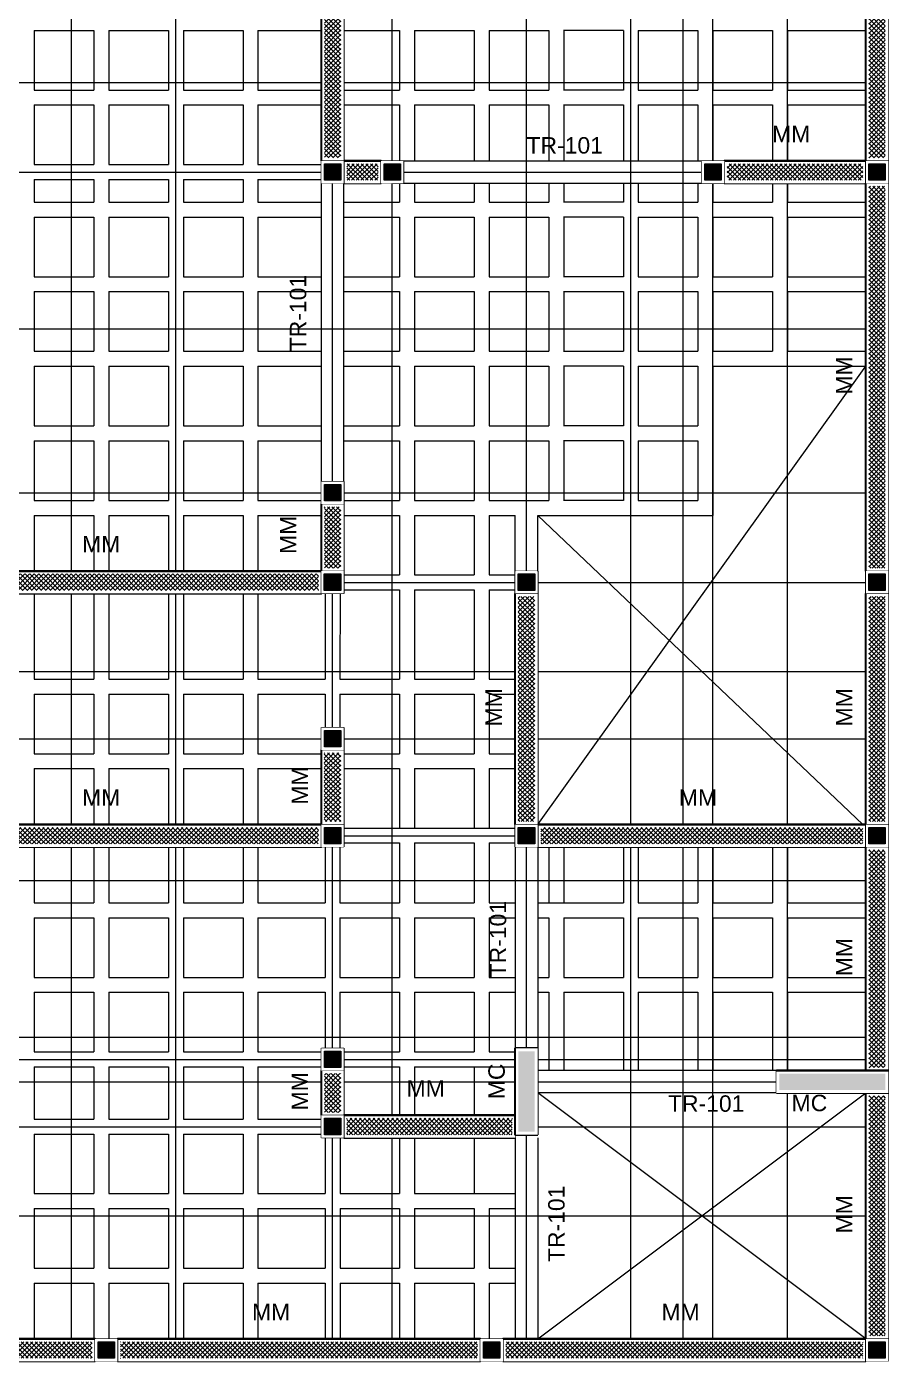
# Model space of a CAD drawing. Header units: metres. Extents: x -44 to 49.1, y -18.2 to 16.5.
# Drawn here: x 3.41 to 9.19, y 0.81 to 9.76 of the extents above; entities that cross this region are included whole.
import ezdxf

# ---------------------------------------------------------------- set-up
doc = ezdxf.new("R2010")
doc.units = ezdxf.units.M
doc.set_wipeout_variables(frame=1)
doc.linetypes.add('CENTER2', pattern=[1.125, 0.75, -0.125, 0.125, -0.125])
doc.linetypes.add('HIDDEN', pattern=[9.525, 6.35, -3.175])
for name, color, linetype, lineweight in [('.S-Castillos', 1, 'Continuous', 5), ('.S-Ejes', 251, 'CENTER2', 5), ('.S-Muros', 1, 'Continuous', 30), ('.S-Nervaduras', 86, 'Continuous', 13), ('.S-Textos', 5, 'Continuous', 15), ('.S-Vacios', 6, 'HIDDEN', 5), ('.S-Vigas_Concreto', 2, 'Continuous', 20)]:
    doc.layers.add(name, color=color, linetype=linetype, lineweight=lineweight)
doc.styles.add('General', font='arial.ttf')
doc.styles.add('Texto_Minimo', font='arial.ttf', dxfattribs={"height": 1.8})

# ---------------------------------------------------------------- blocks, each defined once
blk = doc.blocks.new('*U168')
blk.add_lwpolyline([(-0.0751, -0.075), (-0.0751, 0.075), (0.0749, 0.075), (0.0749, -0.075), (-0.0751, -0.075)])
blk.add_wipeout([(-0.0751, -0.075), (0.0749, -0.075), (0.0749, 0.075), (-0.0751, 0.075)])
h = blk.add_hatch(color=256)
h.dxf.hatch_style = 1
h.paths.add_polyline_path([(-0.0551, -0.055), (-0.0551, 0.055), (0.0549, 0.055), (0.0549, -0.055)])
blk.add_lwpolyline([(-0.0551, -0.055), (-0.0551, 0.055), (0.0549, 0.055), (0.0549, -0.055)], close=True)
blk = doc.blocks.new('*U1092')
for points in [[(-0.5, -0.075), (1.9333, -0.075), (1.9333, 0.075), (-0.5, 0.075)], [(-0.48, -0.055), (1.9133, -0.055), (1.9133, 0.055), (-0.48, 0.055)]]:
    blk.add_lwpolyline(points, close=True)
blk.add_wipeout([(-0.5, -0.075), (1.9333, -0.075), (1.9333, 0.075), (-0.5, 0.075)])
at = {"linetype": 'ByBlock', "lineweight": 5}
h = blk.add_hatch(dxfattribs=at)
h.set_pattern_fill('ANSI37', color=2, scale=0.0069)
h.set_pattern_definition([(45, (1.4333, 8e-16), (-0.01549094, 0.01549094), []), (135, (1.4333, 8e-16), (-0.01549094, -0.01549094), [])])
h.paths.add_polyline_path([(1.9133, -0.055), (1.9133, 0.055), (-0.48, 0.055), (-0.48, -0.055)])
blk.add_line((-0.5, 0.075), (1.9333, 0.075))
blk = doc.blocks.new('*U1093')
for points in [[(-0.5, -0.075), (1.9334, -0.075), (1.9334, 0.075), (-0.5, 0.075)], [(-0.48, -0.055), (1.9134, -0.055), (1.9134, 0.055), (-0.48, 0.055)]]:
    blk.add_lwpolyline(points, close=True)
blk.add_wipeout([(-0.5, -0.075), (1.9334, -0.075), (1.9334, 0.075), (-0.5, 0.075)])
at = {"linetype": 'ByBlock', "lineweight": 5}
h = blk.add_hatch(dxfattribs=at)
h.set_pattern_fill('ANSI37', color=2, scale=0.0069)
h.set_pattern_definition([(45, (1.4334, 8e-16), (-0.01549094, 0.01549094), []), (135, (1.4334, 8e-16), (-0.01549094, -0.01549094), [])])
h.paths.add_polyline_path([(1.9134, -0.055), (1.9134, 0.055), (-0.48, 0.055), (-0.48, -0.055)])
blk.add_line((-0.5, 0.075), (1.9334, 0.075))
blk = doc.blocks.new('*U1094')
for points in [[(-0.5, -0.075), (2.4, -0.075), (2.4, 0.075), (-0.5, 0.075)], [(-0.48, -0.055), (2.38, -0.055), (2.38, 0.055), (-0.48, 0.055)]]:
    blk.add_lwpolyline(points, close=True)
blk.add_wipeout([(-0.5, -0.075), (2.4, -0.075), (2.4, 0.075), (-0.5, 0.075)])
at = {"linetype": 'ByBlock', "lineweight": 5}
h = blk.add_hatch(dxfattribs=at)
h.set_pattern_fill('ANSI37', color=2, scale=0.0069)
h.set_pattern_definition([(45, (1.9, 1e-15), (-0.01549094, 0.01549094), []), (135, (1.9, 1e-15), (-0.01549094, -0.01549094), [])])
h.paths.add_polyline_path([(2.38, -0.055), (2.38, 0.055), (-0.48, 0.055), (-0.48, -0.055)])
blk.add_line((-0.5, 0.075), (2.4, 0.075))
blk = doc.blocks.new('*U1095')
for points in [[(-0.5, -0.075), (1.7, -0.075), (1.7, 0.075), (-0.5, 0.075)], [(-0.48, -0.055), (1.68, -0.055), (1.68, 0.055), (-0.48, 0.055)]]:
    blk.add_lwpolyline(points, close=True)
blk.add_wipeout([(-0.5, -0.075), (1.7, -0.075), (1.7, 0.075), (-0.5, 0.075)])
at = {"linetype": 'ByBlock', "lineweight": 5}
h = blk.add_hatch(dxfattribs=at)
h.set_pattern_fill('ANSI37', color=2, scale=0.0069)
h.set_pattern_definition([(45, (1.2, 7e-16), (-0.01549094, 0.01549094), []), (135, (1.2, 7e-16), (-0.01549094, -0.01549094), [])])
h.paths.add_polyline_path([(1.68, -0.055), (1.68, 0.055), (-0.48, 0.055), (-0.48, -0.055)])
blk.add_line((-0.5, 0.075), (1.7, 0.075))
blk = doc.blocks.new('*U1096')
for points in [[(-0.5, -0.075), (2.3999, -0.075), (2.3999, 0.075), (-0.5, 0.075)], [(-0.48, -0.055), (2.3799, -0.055), (2.3799, 0.055), (-0.48, 0.055)]]:
    blk.add_lwpolyline(points, close=True)
blk.add_wipeout([(-0.5, -0.075), (2.3999, -0.075), (2.3999, 0.075), (-0.5, 0.075)])
at = {"linetype": 'ByBlock', "lineweight": 5}
h = blk.add_hatch(dxfattribs=at)
h.set_pattern_fill('ANSI37', color=2, scale=0.0069)
h.set_pattern_definition([(45, (1.8999, 1e-15), (-0.01549094, 0.01549094), []), (135, (1.8999, 1e-15), (-0.01549094, -0.01549094), [])])
h.paths.add_polyline_path([(2.3799, -0.055), (2.3799, 0.055), (-0.48, 0.055), (-0.48, -0.055)])
blk.add_line((-0.5, 0.075), (2.3999, 0.075))
blk = doc.blocks.new('*U1097')
for points in [[(-0.5, -0.075), (-0.25, -0.075), (-0.25, 0.075), (-0.5, 0.075)], [(-0.48, -0.055), (-0.27, -0.055), (-0.27, 0.055), (-0.48, 0.055)]]:
    blk.add_lwpolyline(points, close=True)
blk.add_wipeout([(-0.5, -0.075), (-0.25, -0.075), (-0.25, 0.075), (-0.5, 0.075)])
at = {"linetype": 'ByBlock', "lineweight": 5}
h = blk.add_hatch(dxfattribs=at)
h.set_pattern_fill('ANSI37', color=2, scale=0.0069)
h.set_pattern_definition([(45, (-0.75, -4e-16), (-0.0154909, 0.0154909), []), (135, (-0.75, -4e-16), (-0.0154909, -0.0154909), [])])
h.paths.add_polyline_path([(-0.48, 0.055), (-0.48, -0.055), (-0.27, -0.055), (-0.27, 0.055)])
blk.add_line((-0.5, 0.075), (-0.25, 0.075))
blk = doc.blocks.new('*U1089')
for points in [[(-0.5, -0.075), (0.45, -0.075), (0.45, 0.075), (-0.5, 0.075)], [(-0.48, -0.055), (0.43, -0.055), (0.43, 0.055), (-0.48, 0.055)]]:
    blk.add_lwpolyline(points, close=True)
blk.add_wipeout([(-0.5, -0.075), (0.45, -0.075), (0.45, 0.075), (-0.5, 0.075)])
at = {"linetype": 'ByBlock', "lineweight": 5}
h = blk.add_hatch(dxfattribs=at)
h.set_pattern_fill('ANSI37', color=2, scale=0.0069)
h.set_pattern_definition([(45, (-0.05, -3e-17), (-0.0154909, 0.0154909), []), (135, (-0.05, -3e-17), (-0.0154909, -0.0154909), [])])
h.paths.add_polyline_path([(0.43, -0.055), (0.43, 0.055), (-0.48, 0.055), (-0.48, -0.055)])
blk.add_line((-0.5, 0.075), (0.45, 0.075))
blk = doc.blocks.new('*U1106')
for points in [[(-0.5, -0.075), (1.05, -0.075), (1.05, 0.075), (-0.5, 0.075)], [(-0.48, -0.055), (1.03, -0.055), (1.03, 0.055), (-0.48, 0.055)]]:
    blk.add_lwpolyline(points, close=True)
blk.add_wipeout([(-0.5, -0.075), (1.05, -0.075), (1.05, 0.075), (-0.5, 0.075)])
at = {"linetype": 'ByBlock', "lineweight": 5}
h = blk.add_hatch(dxfattribs=at)
h.set_pattern_fill('ANSI37', color=2, scale=0.0069)
h.set_pattern_definition([(45, (0.55, 3e-16), (-0.01549094, 0.01549094), []), (135, (0.55, 3e-16), (-0.01549094, -0.01549094), [])])
h.paths.add_polyline_path([(1.03, -0.055), (1.03, 0.055), (-0.48, 0.055), (-0.48, -0.055)])
blk.add_line((-0.5, 0.075), (1.05, 0.075))
blk = doc.blocks.new('*U1104')
for points in [[(-0.5, -0.075), (1.1495, -0.075), (1.1495, 0.075), (-0.5, 0.075)], [(-0.48, -0.055), (1.1295, -0.055), (1.1295, 0.055), (-0.48, 0.055)]]:
    blk.add_lwpolyline(points, close=True)
blk.add_wipeout([(-0.5, -0.075), (1.1495, -0.075), (1.1495, 0.075), (-0.5, 0.075)])
at = {"linetype": 'ByBlock', "lineweight": 5}
h = blk.add_hatch(dxfattribs=at)
h.set_pattern_fill('ANSI37', color=2, scale=0.0069)
h.set_pattern_definition([(45, (0.6495, 4e-16), (-0.01549094, 0.01549094), []), (135, (0.6495, 4e-16), (-0.01549094, -0.01549094), [])])
h.paths.add_polyline_path([(1.1295, -0.055), (1.1295, 0.055), (-0.48, 0.055), (-0.48, -0.055)])
blk.add_line((-0.5, 0.075), (1.1495, 0.075))
blk = doc.blocks.new('*U1105')
for points in [[(-0.5, -0.075), (1.0002, -0.075), (1.0002, 0.075), (-0.5, 0.075)], [(-0.48, -0.055), (0.9802, -0.055), (0.9802, 0.055), (-0.48, 0.055)]]:
    blk.add_lwpolyline(points, close=True)
blk.add_wipeout([(-0.5, -0.075), (1.0002, -0.075), (1.0002, 0.075), (-0.5, 0.075)])
at = {"linetype": 'ByBlock', "lineweight": 5}
h = blk.add_hatch(dxfattribs=at)
h.set_pattern_fill('ANSI37', color=2, scale=0.0069)
h.set_pattern_definition([(45, (0.500197, 3e-16), (-0.01549094, 0.01549094), []), (135, (0.500197, 3e-16), (-0.01549094, -0.01549094), [])])
h.paths.add_polyline_path([(0.9802, -0.055), (0.9802, 0.055), (-0.48, 0.055), (-0.48, -0.055)])
blk.add_line((-0.5, 0.075), (1.0002, 0.075))
blk = doc.blocks.new('*U1107')
for points in [[(-0.5, -0.075), (2.1, -0.075), (2.1, 0.075), (-0.5, 0.075)], [(-0.48, -0.055), (2.08, -0.055), (2.08, 0.055), (-0.48, 0.055)]]:
    blk.add_lwpolyline(points, close=True)
blk.add_wipeout([(-0.5, -0.075), (2.1, -0.075), (2.1, 0.075), (-0.5, 0.075)])
at = {"linetype": 'ByBlock', "lineweight": 5}
h = blk.add_hatch(dxfattribs=at)
h.set_pattern_fill('ANSI37', color=2, scale=0.0069)
h.set_pattern_definition([(45, (1.6, 9e-16), (-0.01549094, 0.01549094), []), (135, (1.6, 9e-16), (-0.01549094, -0.01549094), [])])
h.paths.add_polyline_path([(2.08, -0.055), (2.08, 0.055), (-0.48, 0.055), (-0.48, -0.055)])
blk.add_line((-0.5, 0.075), (2.1, 0.075))
blk = doc.blocks.new('*U1108')
for points in [[(-0.5, -0.075), (1.5563, -0.075), (1.5563, 0.075), (-0.5, 0.075)], [(-0.48, -0.055), (1.5363, -0.055), (1.5363, 0.055), (-0.48, 0.055)]]:
    blk.add_lwpolyline(points, close=True)
blk.add_wipeout([(-0.5, -0.075), (1.5563, -0.075), (1.5563, 0.075), (-0.5, 0.075)])
at = {"linetype": 'ByBlock', "lineweight": 5}
h = blk.add_hatch(dxfattribs=at)
h.set_pattern_fill('ANSI37', color=2, scale=0.0069)
h.set_pattern_definition([(45, (1.056306, 6e-16), (-0.01549094, 0.01549094), []), (135, (1.056306, 6e-16), (-0.01549094, -0.01549094), [])])
h.paths.add_polyline_path([(1.5363, -0.055), (1.5363, 0.055), (-0.48, 0.055), (-0.48, -0.055)])
blk.add_line((-0.5, 0.075), (1.5563, 0.075))
blk = doc.blocks.new('*U1116')
for points in [[(-0.5, -0.075), (-0.05, -0.075), (-0.05, 0.075), (-0.5, 0.075)], [(-0.48, -0.055), (-0.07, -0.055), (-0.07, 0.055), (-0.48, 0.055)]]:
    blk.add_lwpolyline(points, close=True)
blk.add_wipeout([(-0.5, -0.075), (-0.05, -0.075), (-0.05, 0.075), (-0.5, 0.075)])
at = {"linetype": 'ByBlock', "lineweight": 5}
h = blk.add_hatch(dxfattribs=at)
h.set_pattern_fill('ANSI37', color=2, scale=0.0069)
h.set_pattern_definition([(45, (-0.55, -3e-16), (-0.0154909, 0.0154909), []), (135, (-0.55, -3e-16), (-0.0154909, -0.0154909), [])])
h.paths.add_polyline_path([(-0.48, 0.055), (-0.48, -0.055), (-0.07, -0.055), (-0.07, 0.055)])
blk.add_line((-0.5, 0.075), (-0.05, 0.075))
blk = doc.blocks.new('*U1102')
for points in [[(-0.5, -0.075), (-0.2, -0.075), (-0.2, 0.075), (-0.5, 0.075)], [(-0.48, -0.055), (-0.22, -0.055), (-0.22, 0.055), (-0.48, 0.055)]]:
    blk.add_lwpolyline(points, close=True)
blk.add_wipeout([(-0.5, -0.075), (-0.2, -0.075), (-0.2, 0.075), (-0.5, 0.075)])
at = {"linetype": 'ByBlock', "lineweight": 5}
h = blk.add_hatch(dxfattribs=at)
h.set_pattern_fill('ANSI37', color=2, scale=0.0069)
h.set_pattern_definition([(45, (-0.7, -4e-16), (-0.0154909, 0.0154909), []), (135, (-0.7, -4e-16), (-0.0154909, -0.0154909), [])])
h.paths.add_polyline_path([(-0.48, 0.055), (-0.48, -0.055), (-0.22, -0.055), (-0.22, 0.055)])
blk.add_line((-0.5, 0.075), (-0.2, 0.075))
blk = doc.blocks.new('*U1161')
for points in [[(-0.5, -0.075), (0.6501, -0.075), (0.6501, 0.075), (-0.5, 0.075)], [(-0.48, -0.055), (0.6301, -0.055), (0.6301, 0.055), (-0.48, 0.055)]]:
    blk.add_lwpolyline(points, close=True)
blk.add_wipeout([(-0.5, -0.075), (0.6501, -0.075), (0.6501, 0.075), (-0.5, 0.075)])
at = {"linetype": 'ByBlock', "lineweight": 5}
h = blk.add_hatch(dxfattribs=at)
h.set_pattern_fill('ANSI37', color=2, scale=0.0069)
h.set_pattern_definition([(45, (0.1501, 8e-17), (-0.01549094, 0.01549094), []), (135, (0.1501, 8e-17), (-0.01549094, -0.01549094), [])])
h.paths.add_polyline_path([(0.6301, -0.055), (0.6301, 0.055), (-0.48, 0.055), (-0.48, -0.055)])
blk.add_line((-0.5, 0.075), (0.6501, 0.075))
blk = doc.blocks.new('*U1162')
for points in [[(-0.2492, -0.075), (0.2508, -0.075), (0.2508, 0.075), (-0.2492, 0.075)], [(-0.2292, -0.055), (0.2308, -0.055), (0.2308, 0.055), (-0.2292, 0.055)]]:
    blk.add_lwpolyline(points, close=True)
blk.add_wipeout([(-0.2492, -0.075), (0.2508, -0.075), (0.2508, 0.075), (-0.2492, 0.075)])
at = {"linetype": 'ByBlock', "lineweight": 5}
h = blk.add_hatch(dxfattribs=at)
h.set_pattern_fill('ANSI37', color=2, scale=0.0069)
h.set_pattern_definition([(45, (0.001596, 9e-19), (-0.015491, 0.015491), []), (135, (0.001596, 9e-19), (-0.015491, -0.015491), [])])
h.paths.add_polyline_path([(0.2308, -0.055), (0.2308, 0.055), (-0.2292, 0.055), (-0.2292, -0.055)])
blk.add_line((-0.2492, 0.075), (0.2508, 0.075))
blk = doc.blocks.new('*U1168')
for points in [[(-0.5, -0.075), (0.25, -0.075), (0.25, 0.075), (-0.5, 0.075)], [(-0.48, -0.055), (0.23, -0.055), (0.23, 0.055), (-0.48, 0.055)]]:
    blk.add_lwpolyline(points, close=True)
blk.add_wipeout([(-0.5, -0.075), (0.25, -0.075), (0.25, 0.075), (-0.5, 0.075)])
at = {"linetype": 'ByBlock', "lineweight": 5}
h = blk.add_hatch(color=256, dxfattribs=at)
h.dxf.hatch_style = 1
h.paths.add_polyline_path([(0.23, -0.055), (0.23, 0.055), (-0.48, 0.055), (-0.48, -0.055)])
blk.add_line((-0.5, 0.075), (0.25, 0.075))
blk = doc.blocks.new('*U1171')
for points in [[(-0.08, -0.075), (0.5, -0.075), (0.5, 0.075), (-0.08, 0.075)], [(-0.06, -0.055), (0.48, -0.055), (0.48, 0.055), (-0.06, 0.055)]]:
    blk.add_lwpolyline(points, close=True)
blk.add_wipeout([(-0.08, -0.075), (0.5, -0.075), (0.5, 0.075), (-0.08, 0.075)])
at = {"linetype": 'ByBlock', "lineweight": 5}
h = blk.add_hatch(color=256, dxfattribs=at)
h.dxf.hatch_style = 1
h.paths.add_polyline_path([(0.48, -0.055), (0.48, 0.055), (-0.06, 0.055), (-0.06, -0.055)])
blk.add_line((-0.08, 0.075), (0.5, 0.075))

msp = doc.modelspace()

# ---------------------------------------------------------------- linework, layer by layer
at = {"layer": '.S-Ejes', "ltscale": 15}
for p, q in [((7.8139, 0.883), (7.8139, 15.3611)), ((3.7139, 0.883), (3.7139, 15.1829)), ((4.4139, 0.883), (4.4139, 15.1829)), ((5.4639, 0.883), (5.4639, 15.1829)), ((5.8639, 0.883), (5.8639, 15.1829)), ((6.7639, 0.883), (6.7639, 15.1829)), ((7.4639, 0.883), (7.4639, 15.1829)), ((8.0139, 0.883), (8.0139, 15.1829)), ((8.5139, 0.883), (8.5139, 15.1829)), ((9.1139, 0.883), (9.1139, 15.1829)), ((-0.9372, 9.3825), (9.1139, 9.3825)), ((-0.9372, 8.7825), (9.1139, 8.7825)), ((-0.9372, 7.7325), (9.1139, 7.7325)), ((-0.9372, 6.6325), (9.1139, 6.6325)), ((-0.9372, 6.0308), (9.1139, 6.0308)), ((-0.9372, 5.4325), (9.1139, 5.4325)), ((-0.9372, 4.9825), (9.1139, 4.9825)), ((-0.9372, 4.3308), (9.1139, 4.3308)), ((-1.3396, 4.0325), (9.1139, 4.0325)), ((-0.9372, 2.9825), (9.1139, 2.9825)), ((-1.0192, 2.8325), (9.1139, 2.8325)), ((-0.9372, 2.6825), (9.1139, 2.6825)), ((-1.3431, 2.3808), (9.1139, 2.3808)), ((-0.9372, 1.7825), (9.1139, 1.7825)), ((-0.9372, 0.883), (9.1139, 0.883))]:
    msp.add_line(p, q, dxfattribs=at)
at = {"layer": '.S-Nervaduras'}
for p, q in [((3.4639, 9.7325), (3.4639, 9.3325)), ((3.4639, 9.7325), (3.8639, 9.7325)), ((3.8639, 9.7325), (3.8639, 9.3325)), ((3.9639, 9.7325), (3.9639, 9.3325)), ((3.9639, 9.7325), (4.3639, 9.7325)), ((4.3639, 9.7325), (4.3639, 9.3325)), ((4.4639, 9.7325), (4.4639, 9.3325)), ((4.4639, 9.7325), (4.8639, 9.7325)), ((4.8639, 9.7325), (4.8639, 9.3325)), ((4.9639, 9.7325), (4.9639, 9.3325)), ((4.9639, 9.7325), (5.4639, 9.7325)), ((5.4639, 9.7325), (5.9133, 9.7325)), ((5.9133, 9.7325), (5.9133, 9.3325)), ((6.0133, 9.7325), (6.0133, 9.3325)), ((6.0133, 9.7325), (6.4133, 9.7325)), ((6.4133, 9.7325), (6.4133, 9.3325)), ((6.5133, 9.7325), (6.5133, 9.3325)), ((6.5133, 9.7325), (6.9133, 9.7325)), ((6.9133, 9.7325), (6.9133, 9.3325)), ((7.0127, 9.7339), (7.4133, 9.7339)), ((7.0133, 9.7339), (7.0133, 9.3339)), ((7.4133, 9.7325), (7.4133, 9.3325)), ((7.5133, 9.7325), (7.5133, 9.3325)), ((7.5133, 9.7325), (7.9133, 9.7325)), ((7.9133, 9.7325), (7.9133, 9.3325)), ((8.0133, 9.7325), (8.0133, 9.3325)), ((8.0133, 9.7325), (8.4133, 9.7325)), ((8.4133, 9.7325), (8.4133, 9.3325)), ((8.5133, 9.7325), (8.5133, 9.3325)), ((8.5133, 9.7325), (9.1139, 9.7325)), ((3.4639, 9.3325), (3.8639, 9.3325)), ((3.9639, 9.3325), (4.3639, 9.3325)), ((4.4639, 9.3325), (4.8639, 9.3325)), ((4.9639, 9.3325), (5.4639, 9.3325)), ((5.4639, 9.3325), (5.9133, 9.3325)), ((6.0133, 9.3325), (6.4133, 9.3325)), ((6.5133, 9.3325), (6.9133, 9.3325)), ((7.0127, 9.3339), (7.4133, 9.3339)), ((7.5133, 9.3325), (7.9133, 9.3325)), ((8.0133, 9.3325), (8.4133, 9.3325)), ((8.5133, 9.3325), (9.1139, 9.3325)), ((3.4639, 9.2325), (3.4639, 8.8325)), ((3.4639, 9.2325), (3.8639, 9.2325)), ((3.8639, 9.2325), (3.8639, 8.8325)), ((3.9639, 9.2325), (3.9639, 8.8325)), ((3.9639, 9.2325), (4.3639, 9.2325)), ((4.3639, 9.2325), (4.3639, 8.8325)), ((4.4639, 9.2325), (4.4639, 8.8325)), ((4.4639, 9.2325), (4.8639, 9.2325)), ((4.8639, 9.2325), (4.8639, 8.8325)), ((4.9639, 9.2325), (4.9639, 8.8325)), ((4.9639, 9.2325), (5.4639, 9.2325)), ((5.4639, 9.2325), (5.9133, 9.2325)), ((5.9133, 9.2325), (5.9133, 8.8575)), ((6.0133, 9.2325), (6.0133, 8.8575)), ((6.0133, 9.2325), (6.4133, 9.2325)), ((6.4133, 9.2325), (6.4133, 8.8575)), ((6.5133, 9.2325), (6.5133, 8.8575)), ((6.5133, 9.2325), (6.9133, 9.2325)), ((6.9133, 9.2325), (6.9133, 8.8575)), ((7.0127, 9.2339), (7.4133, 9.2339)), ((7.0133, 9.2339), (7.0133, 8.8575)), ((7.4133, 9.2325), (7.4133, 8.8575)), ((7.5133, 9.2325), (7.5133, 8.8575)), ((7.5133, 9.2325), (7.9133, 9.2325)), ((7.9133, 9.2325), (7.9133, 8.8575)), ((8.0133, 9.2325), (8.0133, 8.8575)), ((8.0133, 9.2325), (8.4133, 9.2325)), ((8.4133, 9.2325), (8.4133, 8.8575)), ((8.5133, 9.2325), (8.5133, 8.8575)), ((8.5133, 9.2325), (9.1139, 9.2325)), ((3.4639, 8.8325), (3.8639, 8.8325)), ((3.9639, 8.8325), (4.3639, 8.8325)), ((4.4639, 8.8325), (4.8639, 8.8325)), ((4.9639, 8.8325), (5.4639, 8.8325)), ((3.4639, 8.7325), (3.4639, 8.5808)), ((3.4639, 8.7325), (3.8639, 8.7325)), ((3.8639, 8.7325), (3.8639, 8.5808)), ((3.9639, 8.7325), (3.9639, 8.5808)), ((3.9639, 8.7325), (4.3639, 8.7325)), ((4.3639, 8.7325), (4.3639, 8.5808)), ((4.4639, 8.7325), (4.4639, 8.5808)), ((4.4639, 8.7325), (4.8639, 8.7325)), ((4.8639, 8.7325), (4.8639, 8.5808)), ((4.9639, 8.7325), (4.9639, 8.5808)), ((4.9639, 8.7325), (5.3889, 8.7325)), ((5.9133, 8.7075), (5.9133, 8.5808)), ((6.0133, 8.7075), (6.0133, 8.5808)), ((6.4133, 8.7075), (6.4133, 8.5808)), ((6.5133, 8.7075), (6.5133, 8.5808)), ((6.9133, 8.7075), (6.9133, 8.5808)), ((7.0133, 8.7075), (7.0133, 8.5823)), ((7.4133, 8.7075), (7.4133, 8.5808)), ((7.5133, 8.7075), (7.5133, 8.5808)), ((7.9133, 8.7075), (7.9133, 8.5808)), ((8.0133, 8.7075), (8.0133, 8.5808)), ((8.4133, 8.7075), (8.4133, 8.5808)), ((8.5133, 8.7075), (8.5133, 8.5808)), ((3.4639, 8.5808), (3.8639, 8.5808)), ((3.9639, 8.5808), (4.3639, 8.5808)), ((4.4639, 8.5808), (4.8639, 8.5808)), ((4.9639, 8.5808), (5.3889, 8.5808)), ((5.5389, 8.5808), (5.9133, 8.5808)), ((6.0133, 8.5808), (6.4133, 8.5808)), ((6.5133, 8.5808), (6.9133, 8.5808)), ((7.0127, 8.5823), (7.4133, 8.5823)), ((7.5133, 8.5808), (7.9133, 8.5808)), ((8.0133, 8.5808), (8.4133, 8.5808)), ((8.5133, 8.5808), (9.1139, 8.5808)), ((3.4639, 8.4808), (3.4639, 8.0808)), ((3.4639, 8.4808), (3.8639, 8.4808)), ((3.8639, 8.4808), (3.8639, 8.0808)), ((3.9639, 8.4808), (3.9639, 8.0808)), ((3.9639, 8.4808), (4.3639, 8.4808)), ((4.3639, 8.4808), (4.3639, 8.0808)), ((4.4639, 8.4808), (4.4639, 8.0808)), ((4.4639, 8.4808), (4.8639, 8.4808)), ((4.8639, 8.4808), (4.8639, 8.0808)), ((4.9639, 8.4808), (4.9639, 8.0808)), ((4.9639, 8.4808), (5.3889, 8.4808)), ((5.5389, 8.4808), (5.9133, 8.4808)), ((5.9133, 8.4808), (5.9133, 8.0808)), ((6.0133, 8.4808), (6.0133, 8.0808)), ((6.0133, 8.4808), (6.4133, 8.4808)), ((6.4133, 8.4808), (6.4133, 8.0808)), ((6.5133, 8.4808), (6.5133, 8.0808)), ((6.5133, 8.4808), (6.9133, 8.4808)), ((6.9133, 8.4808), (6.9133, 8.0808)), ((7.0127, 8.4823), (7.4133, 8.4823)), ((7.0133, 8.4823), (7.0133, 8.0823)), ((7.4133, 8.4808), (7.4133, 8.0808)), ((7.5133, 8.4808), (7.5133, 8.0808)), ((7.5133, 8.4808), (7.9133, 8.4808)), ((7.9133, 8.4808), (7.9133, 8.0808)), ((8.0133, 8.4808), (8.0133, 8.0808)), ((8.0133, 8.4808), (8.4133, 8.4808)), ((8.4133, 8.4808), (8.4133, 8.0808)), ((8.5133, 8.4808), (8.5133, 8.0808)), ((8.5133, 8.4808), (9.1139, 8.4808)), ((3.4639, 8.0808), (3.8639, 8.0808)), ((3.9639, 8.0808), (4.3639, 8.0808)), ((4.4639, 8.0808), (4.8639, 8.0808)), ((4.9639, 8.0808), (5.3889, 8.0808)), ((5.5389, 8.0808), (5.9133, 8.0808)), ((6.0133, 8.0808), (6.4133, 8.0808)), ((6.5133, 8.0808), (6.9133, 8.0808)), ((7.0127, 8.0823), (7.4133, 8.0823)), ((7.5133, 8.0808), (7.9133, 8.0808)), ((8.0133, 8.0808), (8.4133, 8.0808)), ((8.5133, 8.0808), (9.1139, 8.0808)), ((3.4639, 7.9808), (3.4639, 7.5808)), ((3.4639, 7.9808), (3.8639, 7.9808)), ((3.8639, 7.9808), (3.8639, 7.5808)), ((3.9639, 7.9808), (3.9639, 7.5808)), ((3.9639, 7.9808), (4.3639, 7.9808)), ((4.3639, 7.9808), (4.3639, 7.5808)), ((4.4639, 7.9808), (4.4639, 7.5808)), ((4.4639, 7.9808), (4.8639, 7.9808)), ((4.8639, 7.9808), (4.8639, 7.5808)), ((4.9639, 7.9808), (4.9639, 7.5808)), ((4.9639, 7.9808), (5.3889, 7.9808)), ((5.5389, 7.9808), (5.9133, 7.9808)), ((5.9133, 7.9808), (5.9133, 7.5808)), ((6.0133, 7.9808), (6.0133, 7.5808)), ((6.0133, 7.9808), (6.4133, 7.9808)), ((6.4133, 7.9808), (6.4133, 7.5808)), ((6.5133, 7.9808), (6.5133, 7.5808)), ((6.5133, 7.9808), (6.9133, 7.9808)), ((6.9133, 7.9808), (6.9133, 7.5808)), ((7.0127, 7.9823), (7.4133, 7.9823)), ((7.0133, 7.9823), (7.0133, 7.5823)), ((7.4133, 7.9808), (7.4133, 7.5808)), ((7.5133, 7.9808), (7.5133, 7.5808)), ((7.5133, 7.9808), (7.9133, 7.9808)), ((7.9133, 7.9808), (7.9133, 7.5808)), ((8.0133, 7.9808), (8.0133, 7.5808)), ((8.0133, 7.9808), (8.4133, 7.9808)), ((8.4133, 7.9808), (8.4133, 7.5808)), ((8.5133, 7.9808), (8.5133, 7.5808)), ((8.5133, 7.9808), (9.1139, 7.9808)), ((3.4639, 7.5808), (3.8639, 7.5808)), ((3.9639, 7.5808), (4.3639, 7.5808)), ((4.4639, 7.5808), (4.8639, 7.5808)), ((4.9639, 7.5808), (5.3889, 7.5808)), ((5.5389, 7.5808), (5.9133, 7.5808)), ((6.0133, 7.5808), (6.4133, 7.5808)), ((6.5133, 7.5808), (6.9133, 7.5808)), ((7.0127, 7.5823), (7.4133, 7.5823)), ((7.5133, 7.5808), (7.9133, 7.5808)), ((8.0133, 7.5808), (8.4133, 7.5808)), ((8.5133, 7.5808), (9.1139, 7.5808)), ((3.4639, 7.4808), (3.4639, 7.0808)), ((3.4639, 7.4808), (3.8639, 7.4808)), ((3.8639, 7.4808), (3.8639, 7.0808)), ((3.9639, 7.4808), (3.9639, 7.0808)), ((3.9639, 7.4808), (4.3639, 7.4808)), ((4.3639, 7.4808), (4.3639, 7.0808)), ((4.4639, 7.4808), (4.4639, 7.0808)), ((4.4639, 7.4808), (4.8639, 7.4808)), ((4.8639, 7.4808), (4.8639, 7.0808)), ((4.9639, 7.4808), (4.9639, 7.0808)), ((4.9639, 7.4808), (5.3889, 7.4808)), ((5.5389, 7.4808), (5.9133, 7.4808)), ((5.9133, 7.4808), (5.9133, 7.0808)), ((6.0133, 7.4808), (6.0133, 7.0808)), ((6.0133, 7.4808), (6.4133, 7.4808)), ((6.4133, 7.4808), (6.4133, 7.0808)), ((6.5133, 7.4808), (6.5133, 7.0808)), ((6.5133, 7.4808), (6.9133, 7.4808)), ((6.9133, 7.4808), (6.9133, 7.0808)), ((7.0127, 7.4823), (7.4133, 7.4823)), ((7.0133, 7.4823), (7.0133, 7.0823)), ((7.4133, 7.4808), (7.4133, 7.0808)), ((7.5133, 7.4808), (7.5133, 7.0808)), ((7.5133, 7.4808), (7.9133, 7.4808)), ((7.9133, 7.4808), (7.9133, 7.0808)), ((8.0133, 7.4808), (8.0133, 6.9808)), ((8.0133, 7.4808), (8.4133, 7.4808)), ((8.4133, 7.4808), (9.1139, 7.4808)), ((3.4639, 7.0808), (3.8639, 7.0808)), ((3.9639, 7.0808), (4.3639, 7.0808)), ((4.4639, 7.0808), (4.8639, 7.0808)), ((4.9639, 7.0808), (5.3889, 7.0808)), ((5.5389, 7.0808), (5.9133, 7.0808)), ((6.0133, 7.0808), (6.4133, 7.0808)), ((6.5133, 7.0808), (6.9133, 7.0808)), ((7.0127, 7.0823), (7.4133, 7.0823)), ((7.5133, 7.0808), (7.9133, 7.0808)), ((3.4639, 6.9808), (3.4639, 6.5808)), ((3.4639, 6.9808), (3.8639, 6.9808)), ((3.8639, 6.9808), (3.8639, 6.5808)), ((3.9639, 6.9808), (3.9639, 6.5808)), ((3.9639, 6.9808), (4.3639, 6.9808)), ((4.3639, 6.9808), (4.3639, 6.5808)), ((4.4639, 6.9808), (4.4639, 6.5808)), ((4.4639, 6.9808), (4.8639, 6.9808)), ((4.8639, 6.9808), (4.8639, 6.5808)), ((4.9639, 6.9808), (4.9639, 6.5808)), ((4.9639, 6.9808), (5.3889, 6.9808)), ((5.5389, 6.9808), (5.9133, 6.9808)), ((5.9133, 6.9808), (5.9133, 6.5808)), ((6.0133, 6.9808), (6.0133, 6.5808)), ((6.0133, 6.9808), (6.4133, 6.9808)), ((6.4133, 6.9808), (6.4133, 6.5808)), ((6.5133, 6.9808), (6.5133, 6.5808)), ((6.5133, 6.9808), (6.9133, 6.9808)), ((6.9133, 6.9808), (6.9133, 6.5808)), ((7.0127, 6.9823), (7.4133, 6.9823)), ((7.0133, 6.9823), (7.0133, 6.5823)), ((7.4133, 6.9808), (7.4133, 6.5808)), ((7.5133, 6.9808), (7.5133, 6.5808)), ((7.5133, 6.9808), (7.9133, 6.9808)), ((7.9133, 6.9808), (7.9133, 6.5808)), ((8.0133, 6.9808), (8.0133, 6.4808)), ((3.4639, 6.5808), (3.8639, 6.5808)), ((3.9639, 6.5808), (4.3639, 6.5808)), ((4.4639, 6.5808), (4.8639, 6.5808)), ((4.9639, 6.5808), (5.9133, 6.5808)), ((6.0133, 6.5808), (6.4133, 6.5808)), ((6.5133, 6.5808), (6.9133, 6.5808)), ((7.0127, 6.5823), (7.4133, 6.5823)), ((7.5133, 6.5808), (7.9133, 6.5808)), ((3.4639, 6.4808), (3.4639, 5.3825)), ((3.4639, 6.4808), (3.8639, 6.4808)), ((3.8639, 6.4808), (3.8639, 5.3825)), ((3.9639, 6.4808), (3.9639, 5.3825)), ((3.9639, 6.4808), (4.3639, 6.4808)), ((4.3639, 6.4808), (4.3639, 5.3825)), ((4.4639, 6.4808), (4.4639, 5.3825)), ((4.4639, 6.4808), (4.8639, 6.4808)), ((4.8639, 6.4808), (4.8639, 6.0325)), ((4.9639, 6.4808), (4.9639, 6.0325)), ((4.9639, 6.4808), (5.9133, 6.4808)), ((5.9133, 6.4808), (5.9133, 6.0808)), ((6.0133, 6.4808), (6.0133, 6.0808)), ((6.0133, 6.4808), (6.4133, 6.4808)), ((6.4133, 6.4808), (6.4133, 6.0808)), ((6.5133, 6.4808), (6.5133, 6.0808)), ((6.5133, 6.4808), (6.6889, 6.4808)), ((6.8389, 6.4808), (8.0133, 6.4808)), ((4.8639, 6.0308), (4.8639, 5.3825)), ((4.9639, 6.0308), (4.9639, 5.3825)), ((5.4139, 6.0309), (5.4137, 5.3825)), ((5.4639, 6.0808), (5.9133, 6.0808)), ((6.0133, 6.0808), (6.4133, 6.0808)), ((6.5133, 6.0808), (6.8389, 6.0808)), ((5.5139, 5.9808), (5.5137, 5.3825)), ((5.5139, 5.9808), (5.9133, 5.9808)), ((5.9133, 5.9808), (5.9133, 5.3825)), ((6.0133, 5.9808), (6.0133, 5.3825)), ((6.0133, 5.9808), (6.4133, 5.9808)), ((6.4133, 5.9808), (6.4133, 5.3825)), ((6.5133, 5.9808), (6.5133, 5.3825)), ((6.5133, 5.9808), (6.8389, 5.9808)), ((3.4639, 5.3825), (3.8639, 5.3825)), ((3.9639, 5.3825), (4.3639, 5.3825)), ((4.4639, 5.3825), (4.8639, 5.3825)), ((4.9639, 5.3825), (5.4137, 5.3825)), ((5.5137, 5.3825), (5.9133, 5.3825)), ((6.0133, 5.3825), (6.4133, 5.3825)), ((6.5133, 5.3825), (6.8389, 5.3825)), ((3.4639, 5.2825), (3.4639, 4.8825)), ((3.4639, 5.2825), (3.8639, 5.2825)), ((3.8639, 5.2825), (3.8639, 4.8825)), ((3.9639, 5.2825), (3.9639, 4.8825)), ((3.9639, 5.2825), (4.3639, 5.2825)), ((4.3639, 5.2825), (4.3639, 4.8825)), ((4.4639, 5.2825), (4.4639, 4.8825)), ((4.4639, 5.2825), (4.8639, 5.2825)), ((4.8639, 5.2825), (4.8639, 4.8825)), ((4.9639, 5.2825), (4.9639, 4.8825)), ((4.9639, 5.2825), (5.4136, 5.2825)), ((5.4136, 5.2825), (5.4135, 4.9825)), ((5.5136, 5.2825), (5.5135, 4.9824)), ((5.5136, 5.2825), (5.9133, 5.2825)), ((5.9133, 5.2825), (5.9133, 4.8825)), ((6.0133, 5.2825), (6.4133, 5.2825)), ((6.0133, 5.2825), (6.0133, 4.8825)), ((6.4133, 5.2825), (6.4133, 4.8825)), ((6.5133, 5.2825), (6.8389, 5.2825)), ((6.5133, 5.2825), (6.5133, 4.8825)), ((3.4639, 4.8825), (3.8639, 4.8825)), ((3.9639, 4.8825), (4.3639, 4.8825)), ((4.4639, 4.8825), (4.8639, 4.8825)), ((4.9639, 4.8825), (5.4639, 4.8825)), ((5.4639, 4.8825), (5.9133, 4.8825)), ((6.0133, 4.8825), (6.4133, 4.8825)), ((6.5133, 4.8825), (6.8389, 4.8825)), ((3.4639, 4.7825), (3.4639, 4.3325)), ((3.4639, 4.7825), (3.8639, 4.7825)), ((3.8639, 4.7825), (3.8639, 4.3325)), ((3.9639, 4.7825), (3.9639, 4.3325)), ((3.9639, 4.7825), (4.3639, 4.7825)), ((4.3639, 4.7825), (4.3639, 4.3325)), ((4.4639, 4.7825), (4.4639, 4.3325)), ((4.4639, 4.7825), (4.8639, 4.7825)), ((4.8639, 4.7825), (4.8639, 4.3325)), ((4.9639, 4.7825), (4.9639, 4.3325)), ((4.9639, 4.7825), (5.4639, 4.7825)), ((5.4639, 4.7825), (5.9133, 4.7825)), ((5.9133, 4.7825), (5.9133, 4.3839)), ((6.0133, 4.7825), (6.4133, 4.7825)), ((6.0133, 4.7825), (6.0133, 4.3839)), ((6.4133, 4.7825), (6.4133, 4.3839)), ((6.5133, 4.7825), (6.8389, 4.7825)), ((6.5133, 4.7825), (6.5133, 4.3839)), ((3.4639, 4.3308), (3.4639, 3.8825)), ((3.8639, 4.3308), (3.8639, 3.8825)), ((3.9639, 4.3308), (3.9639, 3.8825)), ((4.3639, 4.3308), (4.3639, 3.8825)), ((4.4639, 4.3308), (4.4639, 3.8825)), ((4.8639, 4.3308), (4.8639, 3.8825)), ((4.9639, 4.3308), (4.9639, 3.8825)), ((5.4137, 4.3308), (5.4137, 3.8825)), ((5.4637, 4.3839), (6.7639, 4.3839)), ((6.9133, 4.3308), (6.9133, 3.8825)), ((7.0133, 4.3308), (7.0133, 3.8825)), ((7.4133, 4.3308), (7.4133, 3.8825)), ((7.5133, 4.3308), (7.5133, 3.8825)), ((7.9133, 4.3308), (7.9133, 3.8825)), ((8.0133, 4.3308), (8.0133, 3.8825)), ((8.4133, 4.3308), (8.4133, 3.8825)), ((8.5133, 4.3308), (8.5133, 3.8825)), ((5.5137, 4.2839), (5.9133, 4.2839)), ((5.5137, 4.2839), (5.5137, 3.8825)), ((5.9133, 4.2839), (5.9133, 3.8825)), ((6.0133, 4.2839), (6.0133, 3.8825)), ((6.0133, 4.2839), (6.4133, 4.2839)), ((6.4133, 4.2839), (6.4133, 3.8825)), ((6.5133, 4.2839), (6.5133, 3.8825)), ((6.5133, 4.2839), (6.6889, 4.2839)), ((3.4639, 3.8825), (3.8639, 3.8825)), ((3.9639, 3.8825), (4.3639, 3.8825)), ((4.4639, 3.8825), (4.8639, 3.8825)), ((4.9639, 3.8825), (5.4137, 3.8825)), ((5.5137, 3.8825), (5.9133, 3.8825)), ((6.0133, 3.8825), (6.4133, 3.8825)), ((6.5133, 3.8825), (6.6889, 3.8825)), ((6.8389, 3.8825), (7.4133, 3.8825)), ((7.5133, 3.8825), (7.9133, 3.8825)), ((8.0133, 3.8825), (8.4133, 3.8825)), ((8.5133, 3.8825), (9.1139, 3.8825)), ((3.4639, 3.7825), (3.4639, 3.3825)), ((3.4639, 3.7825), (3.8639, 3.7825)), ((3.8639, 3.7825), (3.8639, 3.3825)), ((3.9639, 3.7825), (3.9639, 3.3825)), ((3.9639, 3.7825), (4.3639, 3.7825)), ((4.3639, 3.7825), (4.3639, 3.3825)), ((4.4639, 3.7825), (4.4639, 3.3825)), ((4.4639, 3.7825), (4.8639, 3.7825)), ((4.8639, 3.7825), (4.8639, 3.3825)), ((4.9639, 3.7825), (4.9639, 3.3825)), ((4.9639, 3.7825), (5.4137, 3.7825)), ((5.4137, 3.7825), (5.4137, 3.3825)), ((5.5137, 3.7825), (5.5137, 3.3825)), ((5.5137, 3.7825), (5.9133, 3.7825)), ((5.9133, 3.7825), (5.9133, 3.3825)), ((6.0133, 3.7825), (6.0133, 3.3825)), ((6.0133, 3.7825), (6.4133, 3.7825)), ((6.4133, 3.7825), (6.4133, 3.3825)), ((6.5133, 3.7825), (6.5133, 3.3825)), ((6.5133, 3.7825), (6.6889, 3.7825)), ((6.8389, 3.7825), (6.9133, 3.7825)), ((6.9133, 3.7825), (6.9133, 3.3825)), ((7.0133, 3.7825), (7.0133, 3.3825)), ((7.0133, 3.7825), (7.4133, 3.7825)), ((7.4133, 3.7825), (7.4133, 3.3825)), ((7.5133, 3.7825), (7.5133, 3.3825)), ((7.5133, 3.7825), (7.9133, 3.7825)), ((7.9133, 3.7825), (7.9133, 3.3825)), ((8.0133, 3.7825), (8.0133, 3.3825)), ((8.0133, 3.7825), (8.4133, 3.7825)), ((8.4133, 3.7825), (8.4133, 3.3825)), ((8.5133, 3.7825), (8.5133, 3.3825)), ((8.5133, 3.7825), (9.1139, 3.7825)), ((3.4639, 3.3825), (3.8639, 3.3825)), ((3.9639, 3.3825), (4.3639, 3.3825)), ((4.4639, 3.3825), (4.8639, 3.3825)), ((4.9639, 3.3825), (5.4137, 3.3825)), ((5.5137, 3.3825), (5.9133, 3.3825)), ((6.0133, 3.3825), (6.4133, 3.3825)), ((6.5133, 3.3825), (6.6889, 3.3825)), ((6.8389, 3.3825), (6.9133, 3.3825)), ((7.0133, 3.3825), (7.4133, 3.3825)), ((7.5133, 3.3825), (7.9133, 3.3825)), ((8.0133, 3.3825), (8.4133, 3.3825)), ((8.5133, 3.3825), (9.1139, 3.3825)), ((3.4639, 3.2825), (3.4639, 2.8825)), ((3.4639, 3.2825), (3.8639, 3.2825)), ((3.8639, 3.2825), (3.8639, 2.8825)), ((3.9639, 3.2825), (3.9639, 2.8825)), ((3.9639, 3.2825), (4.3639, 3.2825)), ((4.3639, 3.2825), (4.3639, 2.8825)), ((4.4639, 3.2825), (4.4639, 2.8825)), ((4.4639, 3.2825), (4.8639, 3.2825)), ((4.8639, 3.2825), (4.8639, 2.8825)), ((4.9639, 3.2825), (4.9639, 2.8825)), ((4.9639, 3.2825), (5.4137, 3.2825)), ((5.4137, 3.2825), (5.4137, 2.8825)), ((5.5137, 3.2825), (5.5137, 2.8825)), ((5.5137, 3.2825), (5.9133, 3.2825)), ((5.9133, 3.2825), (5.9133, 2.8825)), ((6.0133, 3.2825), (6.0133, 2.8825)), ((6.0133, 3.2825), (6.4133, 3.2825)), ((6.4133, 3.2825), (6.4133, 2.8825)), ((6.5133, 3.2825), (6.5133, 2.8825)), ((6.5133, 3.2825), (6.6889, 3.2825)), ((6.8389, 3.2825), (6.9133, 3.2825)), ((6.9133, 3.2825), (6.9133, 2.7575)), ((7.0133, 3.2825), (7.0133, 2.7575)), ((7.0133, 3.2825), (7.4133, 3.2825)), ((7.4133, 3.2825), (7.4133, 2.7575)), ((7.5133, 3.2825), (7.5133, 2.7575)), ((7.5133, 3.2825), (7.9133, 3.2825)), ((7.9133, 3.2825), (7.9133, 2.7575)), ((8.0133, 3.2825), (8.0133, 2.7575)), ((8.0133, 3.2825), (8.4133, 3.2825)), ((8.4133, 3.2825), (8.4133, 2.7575)), ((8.5133, 3.2825), (8.5133, 2.6073)), ((8.5133, 3.2825), (9.1139, 3.2825)), ((3.4639, 2.8825), (3.8639, 2.8825)), ((3.9639, 2.8825), (4.3639, 2.8825)), ((4.4639, 2.8825), (4.8639, 2.8825)), ((4.9639, 2.8825), (5.4137, 2.8825)), ((5.5137, 2.8825), (5.9133, 2.8825)), ((6.0133, 2.8825), (6.4133, 2.8825)), ((6.5133, 2.8825), (6.6889, 2.8825)), ((3.4639, 2.7825), (3.4639, 2.4308)), ((3.4639, 2.7825), (3.8639, 2.7825)), ((3.8639, 2.7825), (3.8639, 2.4308)), ((3.9639, 2.7825), (3.9639, 2.4308)), ((3.9639, 2.7825), (4.3639, 2.7825)), ((4.3639, 2.7825), (4.3639, 2.4308)), ((4.4639, 2.7825), (4.4639, 2.4308)), ((4.4639, 2.7825), (4.8639, 2.7825)), ((4.8639, 2.7825), (4.8639, 2.4308)), ((4.9639, 2.7825), (4.9639, 2.4308)), ((4.9639, 2.7825), (5.4639, 2.7825)), ((5.4639, 2.7825), (5.9133, 2.7825)), ((5.9133, 2.7825), (5.9133, 1.933)), ((6.0133, 2.7825), (6.0133, 1.933)), ((6.0133, 2.7825), (6.7639, 2.7825)), ((6.4133, 2.7825), (6.4133, 1.933)), ((6.9133, 2.6075), (6.9133, 2.6073)), ((7.0133, 2.6075), (7.0133, 2.6073)), ((7.4133, 2.6075), (7.4133, 2.6073)), ((7.5133, 2.6075), (7.5133, 2.6073)), ((7.9133, 2.6075), (7.9133, 2.6073)), ((8.0133, 2.6075), (8.0133, 2.6073)), ((8.4133, 2.6075), (8.4133, 2.6073)), ((3.4639, 2.4308), (3.8639, 2.4308)), ((3.9639, 2.4308), (4.3639, 2.4308)), ((4.4639, 2.4308), (4.8639, 2.4308)), ((4.9639, 2.4308), (5.4639, 2.4308)), ((6.7639, 2.4308), (6.8389, 2.4308)), ((9.0387, 2.4308), (9.1139, 2.4308)), ((3.4639, 2.3308), (3.4639, 1.933)), ((3.4639, 2.3308), (3.8639, 2.3308)), ((3.8639, 2.3308), (3.8639, 1.933)), ((3.9639, 2.3308), (3.9639, 1.933)), ((3.9639, 2.3308), (4.3639, 2.3308)), ((4.3639, 2.3308), (4.3639, 1.933)), ((4.4639, 2.3308), (4.4639, 1.933)), ((4.4639, 2.3308), (4.8639, 2.3308)), ((4.8639, 2.3308), (4.8639, 1.933)), ((4.9639, 2.3308), (4.9639, 1.933)), ((4.9639, 2.3308), (5.4139, 2.3308)), ((5.4139, 2.3308), (5.4139, 1.933)), ((5.5139, 2.3808), (5.5139, 1.933)), ((6.7639, 2.3308), (6.8389, 2.3308)), ((9.0387, 2.3308), (9.1139, 2.3308)), ((3.4639, 1.933), (3.8639, 1.933)), ((3.9639, 1.933), (4.3639, 1.933)), ((4.4639, 1.933), (4.8639, 1.933)), ((4.9639, 1.933), (5.4139, 1.933)), ((5.5139, 1.933), (5.9133, 1.933)), ((6.0133, 1.933), (6.6889, 1.933)), ((3.4639, 1.833), (3.4639, 1.433)), ((3.4639, 1.833), (3.8639, 1.833)), ((3.8639, 1.833), (3.8639, 1.433)), ((3.9639, 1.833), (3.9639, 1.433)), ((3.9639, 1.833), (4.3639, 1.833)), ((4.3639, 1.833), (4.3639, 1.433)), ((4.4639, 1.833), (4.4639, 1.433)), ((4.4639, 1.833), (4.8639, 1.833)), ((4.8639, 1.833), (4.8639, 1.433)), ((4.9639, 1.833), (4.9639, 1.433)), ((4.9639, 1.833), (5.4139, 1.833)), ((5.4139, 1.833), (5.4139, 1.433)), ((5.5139, 1.833), (5.5139, 1.433)), ((5.5139, 1.833), (5.9133, 1.833)), ((5.9133, 1.833), (5.9133, 1.433)), ((6.0133, 1.833), (6.0133, 1.433)), ((6.0133, 1.833), (6.4133, 1.833)), ((6.4133, 1.833), (6.4133, 1.433)), ((6.5133, 1.833), (6.5133, 1.433)), ((6.5133, 1.833), (6.6889, 1.833)), ((3.4639, 1.433), (3.8639, 1.433)), ((3.9639, 1.433), (4.3639, 1.433)), ((4.4639, 1.433), (4.8639, 1.433)), ((4.9639, 1.433), (5.4139, 1.433)), ((5.5139, 1.433), (5.9133, 1.433)), ((6.0133, 1.433), (6.4133, 1.433)), ((6.5133, 1.433), (6.6889, 1.433)), ((3.4639, 1.333), (3.4639, 0.8846)), ((3.4639, 1.333), (3.8639, 1.333)), ((3.8639, 1.333), (3.8639, 0.8846)), ((3.9639, 1.333), (3.9639, 0.8846)), ((3.9639, 1.333), (4.3639, 1.333)), ((4.3639, 1.333), (4.3639, 0.8846)), ((4.4639, 1.333), (4.4639, 0.8846)), ((4.4639, 1.333), (4.8639, 1.333)), ((4.8639, 1.333), (4.8639, 0.8846)), ((4.9639, 1.333), (4.9639, 0.8846)), ((4.9639, 1.333), (5.4139, 1.333)), ((5.4139, 1.333), (5.4139, 0.8846)), ((5.5139, 1.333), (5.5139, 0.8846)), ((5.5139, 1.333), (5.9133, 1.333)), ((5.9133, 1.333), (5.9133, 0.8846)), ((6.0133, 1.333), (6.0133, 0.8846)), ((6.0133, 1.333), (6.4133, 1.333)), ((6.4133, 1.333), (6.4133, 0.8846)), ((6.5133, 1.333), (6.5133, 0.8846)), ((6.5133, 1.333), (6.6889, 1.333)), ((6.9133, 0.958), (6.9133, 0.8846)), ((7.0133, 0.958), (7.0133, 0.8846))]:
    msp.add_line(p, q, dxfattribs=at)
at = {"layer": '.S-Vigas_Concreto'}
for p, q in [((5.3889, 6.7075), (5.3889, 8.7825)), ((5.5389, 6.7075), (5.5389, 8.7825)), ((5.8639, 8.8575), (9.1139, 8.8575)), ((5.8639, 8.7075), (9.1139, 8.7075)), ((6.6889, 4.3308), (6.6889, 2.8325)), ((6.8389, 4.3308), (6.8389, 2.8325)), ((8.4389, 2.7575), (6.7639, 2.7575)), ((8.4389, 2.6075), (6.7639, 2.6075))]:
    msp.add_line(p, q, dxfattribs=at)

# ---------------------------------------------------------------- texts
at = {"layer": '.S-Textos', "style": 'General'}
for p in [(8.4102, 8.9831), (3.7851, 6.2331), (3.7852, 4.5331), (7.7852, 4.5331), (5.9601, 2.5831), (4.9238, 1.0836), (7.6685, 1.0836)]:
    msp.add_text('MM', height=0.11, dxfattribs=at).set_placement(p)
at = {"layer": '.S-Textos', "ltscale": 0.5, "style": 'Texto_Minimo'}
for p in [(6.7639, 8.9069), (7.7123, 2.4815)]:
    msp.add_text('TR-101', height=0.11, dxfattribs=at).set_placement(p)
for s, p in [('TR-101', (5.2875, 7.5808)), ('TR-101', (6.6274, 3.3825)), ('MC', (6.6182, 2.5657)), ('TR-101', (7.0192, 1.4738))]:
    msp.add_text(s, height=0.11, rotation=90, dxfattribs=at).set_placement(p)
at = {"layer": '.S-Textos', "style": 'General'}
for p in [(8.9488, 7.2904), (5.2219, 6.2217), (6.5989, 5.0654), (8.9489, 5.0654), (5.2988, 4.5404), (8.9489, 3.3903), (5.2989, 2.4904), (8.9489, 1.6656)]:
    msp.add_text('MM', height=0.11, rotation=90, dxfattribs=at).set_placement(p)

# ---------------------------------------------------------------- next in the draw order: block references
at = {"layer": '.S-Muros'}
for name, p in [('*U1097', (6.0389, 8.7825)), ('*U1089', (8.5889, 8.7825)), ('*U1096', (2.9889, 6.0325)), ('*U1094', (2.9889, 4.3325)), ('*U1095', (7.3389, 4.3325)), ('*U1092', (1.9389, 0.883)), ('*U1092', (4.5222, 0.883)), ('*U1093', (7.1055, 0.883))]:
    msp.add_blockref(name, p, dxfattribs=at)
at = {"layer": '.S-Muros', "rotation": 90}
msp.add_blockref('*U1102', (5.4639, 2.9575), dxfattribs=at)

# ---------------------------------------------------------------- next in the draw order: linework, layer by layer
at = {"layer": '.S-Vigas_Concreto'}
msp.add_line((6.8389, 2.3075), (6.8389, 0.958), dxfattribs=at)

# ---------------------------------------------------------------- next in the draw order: block references
at = {"layer": '.S-Castillos', "ltscale": 0.5}
for p in [(5.864, 8.7825), (8.014, 8.7825), (5.464, 2.8325), (3.9473, 0.883), (6.5306, 0.883)]:
    msp.add_blockref('*U168', p, dxfattribs=at)
at = {"layer": '.S-Muros', "rotation": 90}
for name, p in [('*U1108', (5.4639, 9.3575)), ('*U1108', (9.1139, 9.3575)), ('*U1107', (9.1138, 6.6075)), ('*U1116', (5.4639, 6.6075)), ('*U1106', (6.7639, 4.9075)), ('*U1106', (9.1139, 4.9075)), ('*U1162', (5.4638, 4.6567)), ('*U1105', (9.1139, 3.2573)), ('*U1104', (9.1139, 1.458))]:
    msp.add_blockref(name, p, dxfattribs=at)
at = {"layer": '.S-Muros'}
msp.add_blockref('*U1161', (6.0388, 2.3825), dxfattribs=at)

# ---------------------------------------------------------------- next in the draw order: linework, layer by layer
at = {"layer": '.S-Vigas_Concreto'}
msp.add_line((6.6889, 2.3075), (6.6889, 0.958), dxfattribs=at)

# ---------------------------------------------------------------- next in the draw order: block references
at = {"layer": '.S-Castillos', "ltscale": 0.5}
for p in [(5.464, 8.7825), (9.114, 8.7825), (5.464, 6.6325), (5.4639, 6.0325), (6.764, 6.0325), (9.1139, 6.0325), (5.464, 4.9825), (5.464, 4.3325), (6.764, 4.3325), (9.114, 4.3325), (5.464, 2.3825), (9.114, 0.883)]:
    msp.add_blockref('*U168', p, dxfattribs=at)

# ---------------------------------------------------------------- next in the draw order: linework, layer by layer
at = {"layer": '.S-Nervaduras'}
for p, q in [((6.6889, 6.1075), (6.6889, 6.4808)), ((6.8389, 6.1075), (6.8389, 6.4808))]:
    msp.add_line(p, q, dxfattribs=at)
at = {"layer": '.S-Vacios'}
for p, q in [((6.8389, 4.4075), (9.0388, 7.4808)), ((9.0189, 4.4075), (6.8389, 6.4808)), ((9.0389, 0.958), (6.8389, 2.6075)), ((6.8389, 0.958), (9.0389, 2.6073))]:
    msp.add_line(p, q, dxfattribs=at)

# ---------------------------------------------------------------- next in the draw order: block references
at = {"layer": '.S-Muros', "rotation": 90}
msp.add_blockref('*U1171', (6.7639, 2.4075), dxfattribs=at)
at = {"layer": '.S-Muros'}
msp.add_blockref('*U1168', (8.9389, 2.6825), dxfattribs=at)

# ---------------------------------------------------------------- next in the draw order: texts
at = {"layer": '.S-Textos', "ltscale": 0.5, "style": 'Texto_Minimo'}
msp.add_text('MC', height=0.11, dxfattribs=at).set_placement((8.5408, 2.4853))

doc.saveas('drawing.dxf')
